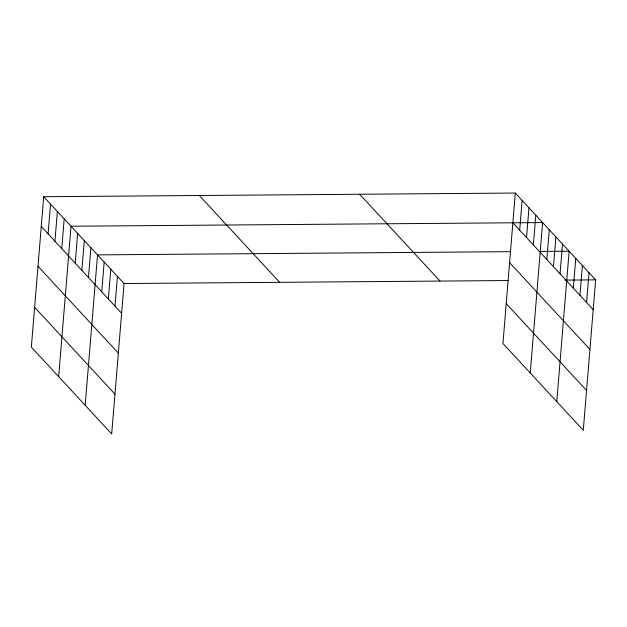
<?xml version="1.0" encoding="UTF-8"?>
<svg xmlns="http://www.w3.org/2000/svg" width="627" height="627" viewBox="0 0 627 627"><rect width="100%" height="100%" fill="white"/><g stroke="black" fill="none" stroke-linecap="round" stroke-linejoin="round"><path stroke-width="0.94" d="M43.718 196.713L31.35 347.139L111.692 433.955L124.06 283.537L43.718 196.713L515.308 193.045L595.65 279.861L583.282 430.287L502.94 343.463L515.308 193.045M48.099 233.855L50.544 204.096M54.925 241.23L57.378 211.471M61.759 248.613L64.205 218.854M58.664 376.655L71.031 226.229L542.621 222.561L530.262 372.987M75.216 263.152L77.662 233.393M81.839 270.315L84.292 240.556M88.47 277.479L90.915 247.72M85.178 405.308L97.546 254.883L510.535 251.67M101.731 291.806L104.176 262.047M108.353 298.969L110.799 269.21M114.984 306.133L117.429 276.374M519.689 230.187L522.134 200.421M526.523 237.562L528.969 207.803M533.35 244.945L535.795 215.186M546.807 259.484L549.252 229.725M553.437 266.647L555.883 236.888M560.06 273.811L562.513 244.052M556.768 401.633L569.136 251.215L539.361 251.443M573.321 288.138L575.766 258.379M579.944 295.301L582.397 265.542M586.574 302.465L589.019 272.706M124.06 283.537L508.231 280.543M564.911 280.104L595.65 279.861M512.862 222.804L593.205 309.628M509.586 262.619L589.929 349.443M506.216 303.648L586.558 390.464M359.686 194.252L440.021 281.076M199.339 195.506L279.681 282.322M41.272 226.472L121.614 313.296M37.996 266.295L118.338 353.111M34.626 307.316L114.968 394.14"/></g></svg>
